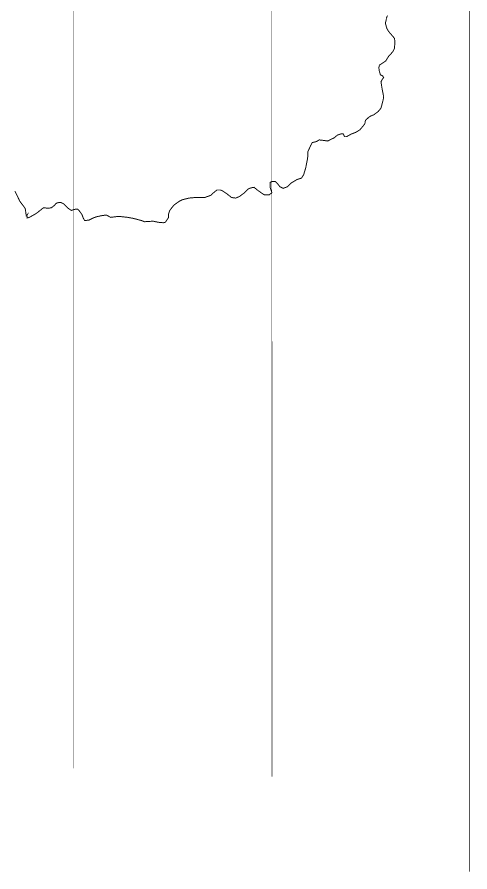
# Model space of a CAD drawing. Header units: millimetres. Extents: x -3588 to 75209, y -3737 to 38254.
# Drawn here: x 19484 to 20625, y 27097 to 29249 of the extents above; entities that cross this region are included whole.
import ezdxf

# ---------------------------------------------------------------- set-up
doc = ezdxf.new("R2010")
doc.units = ezdxf.units.MM
doc.layers.add('P', color=253, linetype='Continuous')

msp = doc.modelspace()

# ---------------------------------------------------------------- linework, layer by layer
at = {"layer": 'P'}
for points, const_width in [([(19626.12, 27357.842), (19626.062, 36428.766)], 1.2), ([(20126.516, 27336.582), (20124.919, 36430.922)], 1.2), ([(20624.733, 27097.434), (20624.733, 36423.662)], 1.2), ([(20417.533, 29253.262), (20414.716, 29246.493), (20414.716, 29243.676), (20412.171, 29234.074), (20416.124, 29220.519), (20420.077, 29213.749), (20426.847, 29205.843), (20435.041, 29196.241), (20436.449, 29186.655), (20435.041, 29170.555), (20431.088, 29162.377), (20420.077, 29150.23), (20413.308, 29139.22), (20405.402, 29133.858), (20397.208, 29128.497), (20395.8, 29121.728), (20397.208, 29112.125), (20399.753, 29104.22), (20405.402, 29101.403), (20407.946, 29097.45), (20403.994, 29091.801), (20401.161, 29086.439), (20403.994, 29068.931), (20407.946, 29048.607), (20406.522, 29040.429), (20401.161, 29020.104), (20394.391, 29011.91), (20383.669, 29003.732), (20374.067, 28999.779), (20370.114, 28996.947), (20361.92, 28989.041), (20360.511, 28980.863), (20355.15, 28974.077), (20348.381, 28965.899), (20337.642, 28959.13), (20326.648, 28955.177), (20314.501, 28948.391), (20309.14, 28948.391), (20306.323, 28955.177), (20299.537, 28955.177), (20291.359, 28952.344), (20283.454, 28945.575), (20275.26, 28941.622), (20267.082, 28937.381), (20257.48, 28938.805), (20245.349, 28940.214), (20238.563, 28935.973), (20227.841, 28933.428), (20223.6, 28925.25), (20216.83, 28910.287), (20216.83, 28899.564), (20215.694, 28891.37), (20211.469, 28869.637), (20206.108, 28852.129), (20200.746, 28843.951), (20188.6, 28839.998), (20181.83, 28835.757), (20175.044, 28831.804), (20165.458, 28822.218), (20154.72, 28818.265), (20146.542, 28822.218), (20141.181, 28828.988), (20134.395, 28835.757), (20126.217, 28835.757), (20121.976, 28833.229), (20121.976, 28827.579), (20121.976, 28819.674), (20126.217, 28807.255), (20119.447, 28801.893), (20107.301, 28801.893), (20100.531, 28806.118), (20089.521, 28814.024), (20081.327, 28820.81), (20074.557, 28819.674), (20066.651, 28816.857), (20055.641, 28806.118), (20044.918, 28797.941), (20035.316, 28793.7), (20024.593, 28795.108), (20012.447, 28804.71), (20000.028, 28812.904), (19996.075, 28814.024), (19987.897, 28814.024), (19982.536, 28810.071), (19971.797, 28800.485), (19956.85, 28795.108), (19932.284, 28795.108), (19917.609, 28793.7), (19901.237, 28789.747), (19893.043, 28785.794), (19879.504, 28776.207), (19868.765, 28762.652), (19865.949, 28754.458), (19865.949, 28745.144), (19857.755, 28732.725), (19852.394, 28731.605), (19840.263, 28732.725), (19826.708, 28735.558), (19804.975, 28734.134), (19798.205, 28736.966), (19777.88, 28742.328), (19762.917, 28745.144), (19740.047, 28747.689), (19719.723, 28745.144), (19710.121, 28750.506), (19704.759, 28750.506), (19695.157, 28749.097), (19683.026, 28746.281), (19676.257, 28743.736), (19665.518, 28738.375), (19654.508, 28736.966), (19650.555, 28743.736), (19647.738, 28751.93), (19640.968, 28761.244), (19637.016, 28765.469), (19630.23, 28765.469), (19620.644, 28762.652), (19612.738, 28768.014), (19601.727, 28779.024), (19593.533, 28782.977), (19584.219, 28781.569), (19581.403, 28779.024), (19577.45, 28774.783), (19570.68, 28769.422), (19562.486, 28768.014), (19550.355, 28769.422), (19542.162, 28762.652), (19531.439, 28754.458), (19515.067, 28745.144), (19509.706, 28743.736), (19509.706, 28746.281), (19508.282, 28747.689), (19508.282, 28749.097), (19509.706, 28751.93), (19508.282, 28750.506), (19506.873, 28750.506), (19505.465, 28761.244), (19504.329, 28768.014), (19490.79, 28785.794), (19485.14, 28797.941), (19478.371, 28811.48)], 2.417)]:
    msp.add_lwpolyline(points, dxfattribs=dict(at, const_width=const_width))

doc.saveas('drawing.dxf')
